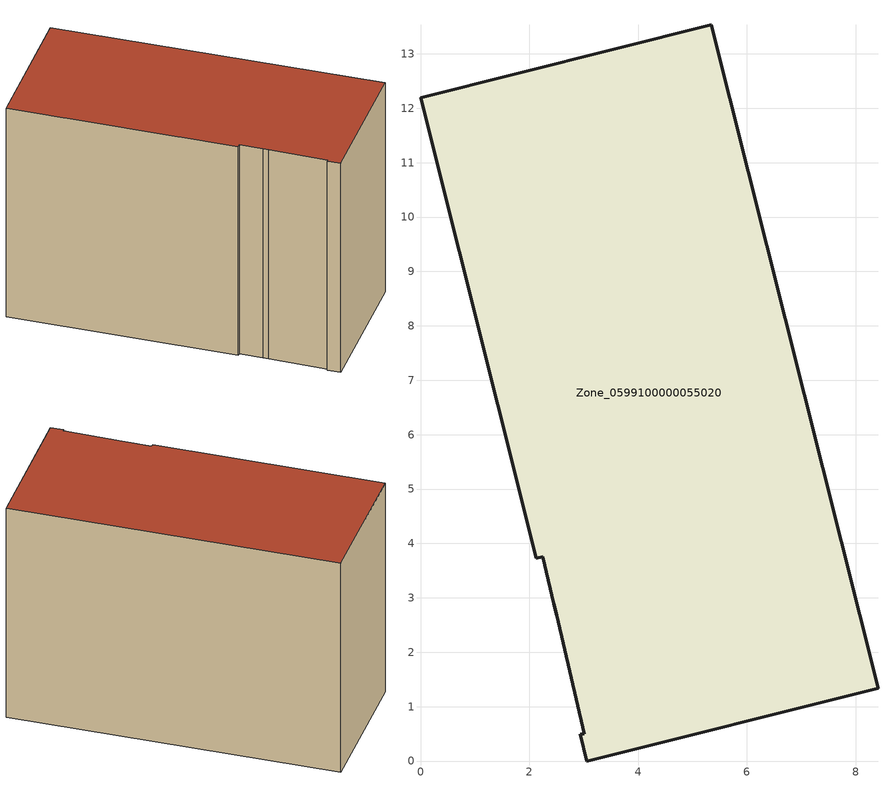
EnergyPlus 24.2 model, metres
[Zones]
Zone_0599100000055020
 floor ground (C_G): 2.5,2.68 2.45,2.89 2.25,3.76 2.12,3.73 0,12.19 5.34,13.53 8.41,1.34 3.06,0 2.94,0.49 3.01,0.5 z0
 wall outside (C_F): 8.41,1.34 5.34,13.53 0,12.19 2.12,3.73 2.25,3.76 2.45,2.89 2.5,2.68 3.01,0.5 2.94,0.49 3.06,0 8.41,1.34 z0:8.99
 roof outside (C_R): 2.5,2.68 3.01,0.5 2.94,0.49 3.06,0 8.41,1.34 5.34,13.53 0,12.19 2.12,3.73 2.25,3.76 2.45,2.89 z8.99
[BUILDING]
Pand.0599100000055020: North Axis=0; Terrain=City; Loads Convergence Tolerance Value=0.04; Temperature Convergence Tolerance Value=0.4; Solar Distribution=FullExterior; Maximum Number of Warmup Days=25; Minimum Number of Warmup Days=1
[Site:Location]
Rotterdam.The.Hague.AP_ZH_NLD Design_Conditions: Latitude=51.96; Longitude=4.45; Time Zone=1; Elevation=-4.5
[SITE:GROUNDTEMPERATURE:BUILDINGSURFACE]
18, 18, 18, 18, 18, 18, 18, 18, 18, 18, 18, 18
[MATERIAL] Thermal Absorptance=0.9; Solar Absorptance=0.7; Visible Absorptance=0.7
Name | Roughness | Thickness | Conductivity | Density | Specific Heat
G.TC.1975-1991 | MediumSmooth | 0.15 | 0.288461 | 540 | 1210
F.TC.1975-1991 | Rough | 0.3 | 0.230769 | 1920 | 840
R.TC.1975-1991 | MediumRough | 0.2 | 0.153846 | 1500 | 1000
[CONSTRUCTION]
C_G: G.TC.1975-1991
C_F: F.TC.1975-1991
C_R: R.TC.1975-1991
[ZONE]
Zone_0599100000055020: Type=1; Multiplier=1; Ceiling Height=Autocalculate; Volume=Autocalculate; Floor Area=autocalculate; Part of Total Floor Area=Yes
[ZONEINFILTRATION:DESIGNFLOWRATE]
Infil_Zone_0599100000055020: Zone or ZoneList or Space or SpaceList=Zone_0599100000055020; Schedule=AlwaysOn; Design Flow Rate Calculation Method=Flow/Area; Flow Rate per Floor Area=0.003; Constant Term Coefficient=1; Temperature Term Coefficient=0; Velocity Term Coefficient=0; Velocity Squared Term Coefficient=0
[HVACTEMPLATE:ZONE:IDEALLOADSAIRSYSTEM]
Zone_0599100000055020: Maximum Heating Supply Air Temperature=50; Minimum Cooling Supply Air Temperature=13; Maximum Heating Supply Air Humidity Ratio=0.0156; Minimum Cooling Supply Air Humidity Ratio=0.0077; Heating Limit=NoLimit; Cooling Limit=NoLimit; Dehumidification Control Type=ConstantSensibleHeatRatio; Cooling Sensible Heat Ratio=0.7; Dehumidification Setpoint=60; Humidification Control Type=None; Humidification Setpoint=30; Outdoor Air Method=None; Outdoor Air Flow Rate per Person=0.00944; Outdoor Air Flow Rate per Zone Floor Area=0; Outdoor Air Flow Rate per Zone=0; Demand Controlled Ventilation Type=None; Outdoor Air Economizer Type=NoEconomizer; Heat Recovery Type=None; Sensible Heat Recovery Effectiveness=0.7; Latent Heat Recovery Effectiveness=0.65
[ZONECONTROL:THERMOSTAT]
ThermostatControl_Zone_0599100000055020: Zone or ZoneList=Zone_0599100000055020; Control Type Schedule=DualSetpointControlType; Control 1=Thermostat_Zone_0599100000055020; Temperature Difference Between Cutout And Setpoint=0
[THERMOSTATSETPOINT:DUALSETPOINT]
Thermostat_Zone_0599100000055020: Heating Setpoint Temperature Schedule=HeatingSetpoint_Zone_0599100000055020; Cooling Setpoint Temperature Schedule=CoolingSetpoint_Zone_0599100000055020
[SCHEDULE:COMPACT]
HeatingSetpoint_Zone_0599100000055020: Through: 12/31, For: AllDays, Until: 24:00, 21
CoolingSetpoint_Zone_0599100000055020: Through: 12/31, For: AllDays, Until: 24:00, 24
DualSetpointControlType: Through: 12/31, For: AllDays, Until: 24:00, 4
AlwaysOn: Through: 12/31, For: AllDays, Until: 24:00, 1
